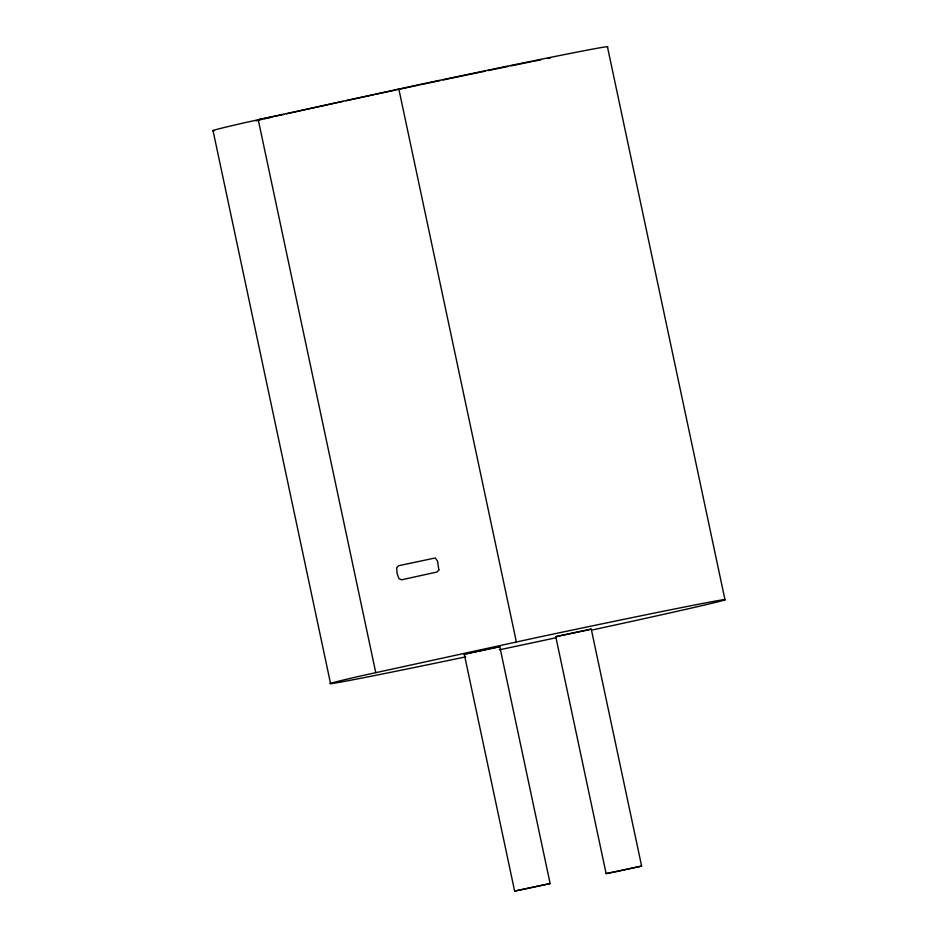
<?xml version="1.0" encoding="UTF-8"?>
<svg xmlns="http://www.w3.org/2000/svg" width="938" height="938" viewBox="0 0 938 938"><rect width="100%" height="100%" fill="white"/><g stroke="black" fill="none" stroke-linecap="round" stroke-linejoin="round"><path stroke-width="1.41" d="M396.985 89.731L398.826 88.993L516.357 641.909M464.263 654.138L499.766 646.61L550.137 883.573L514.634 891.1L464.263 654.138L472.377 652.59M499.766 646.61L491.395 648.545M555.753 636.644L591.257 629.117L641.627 866.079L618.423 871.191L606.124 873.606L555.753 636.644L587.434 630.043M591.257 629.117L588.431 629.82M514.634 891.1L550.137 883.573M606.124 873.606L641.627 866.079M286.547 113.815L334.725 103.145M336.132 102.84L343.144 101.327M345.958 100.718L374.039 94.632M486.845 649.53L490.128 648.826M375.446 94.328L395.648 90.025M398.333 89.45L418.536 85.135M482.284 650.515L485.755 649.764M477.712 651.476L481.124 650.761M473.772 652.297L476.563 651.722M283.733 114.424L258.22 119.665L375.751 672.581M724.992 599.816L607.472 46.9A201.893 2.111 -12 0 0 420.13 84.443L244.372 122.784A201.893 2.111 -12 0 0 214.286 130.628M213.008 130.523L330.528 683.439M592.652 629.879A201.893 2.111 -12 0 0 723.245 599.769A201.893 2.111 -12 0 0 537.662 637.371L361.904 675.7A201.893 2.111 -12 0 0 465.682 656.87M556.586 637.641A201.893 2.111 -12 0 1 499.333 649.811M255.957 120.838A169.309 1.77 -12 0 1 261.327 119.56M264.375 118.856A169.309 1.77 -12 0 1 271.141 117.285M419.966 84.83A169.309 1.77 -12 0 1 440.051 80.586M442.912 79.988A169.309 1.77 -12 0 1 485.392 71.124M488.147 70.549A169.309 1.77 -12 0 1 507.857 66.504M510.882 65.883A169.309 1.77 -12 0 1 531.799 61.638M533.065 61.392A169.309 1.77 -12 0 1 540.78 59.844M547.874 58.449A169.309 1.77 -12 0 1 550.512 57.933M438.855 569.987L436.991 572.016L401.605 579.801L398.978 578.711L397.055 573.376L396.657 567.76L398.615 565.72L435.279 557.969L437.53 561.03L438.855 569.987"/></g></svg>
